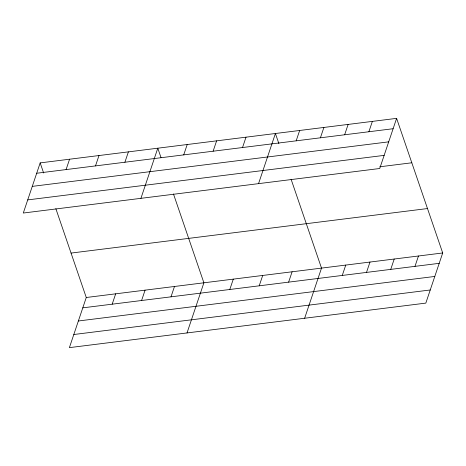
<?xml version="1.0" encoding="UTF-8"?>
<svg xmlns="http://www.w3.org/2000/svg" width="466" height="466" viewBox="0 0 466 466"><rect width="100%" height="100%" fill="white"/><g stroke="black" fill="none" stroke-linecap="round" stroke-linejoin="round"><path stroke-width="0.7" d="M40.175 162.89L23.3 213.032L379.732 168.5L396.607 118.364L40.175 162.89L43.629 172.991M66.09 169.577L69.58 159.221M95.501 165.902L98.984 155.545M124.905 162.232L128.389 151.869M55.844 208.657L86.268 297.5L69.393 347.636L425.825 303.11L442.7 252.968L396.607 118.364M140.924 198.335L157.793 148.2L161.02 157.619M112.189 304.187L115.673 293.825M183.715 154.881L187.204 144.524M141.594 300.512L145.077 290.155M213.119 151.211L216.608 140.849M170.999 296.836L174.482 286.479M242.53 147.536L246.013 137.179M187.017 332.94L203.892 282.804L173.469 193.967M258.548 183.639L275.418 133.503L278.878 143.598M229.808 289.491L233.297 279.134M296.172 140.831L299.655 130.474M259.213 285.815L262.702 275.458M320.41 137.808L323.893 127.445M288.623 282.146L292.106 271.783M344.648 134.779L348.131 124.422M304.642 318.249L321.511 268.113L291.093 179.27M368.88 131.75L372.369 121.393M342.265 275.441L345.749 265.084M366.503 272.412L369.987 262.055M390.741 269.383L394.224 259.026M414.979 266.36L418.462 255.997M36.686 173.253L393.118 128.721M32.27 186.377L388.702 141.85M27.715 199.902L384.153 155.376M379.738 166.793L411.816 162.785M71.053 253.079L427.491 208.552M86.268 297.5L442.7 252.968M82.779 307.857L439.217 263.331M78.364 320.987L434.795 276.454M73.814 334.512L430.246 289.98"/></g></svg>
